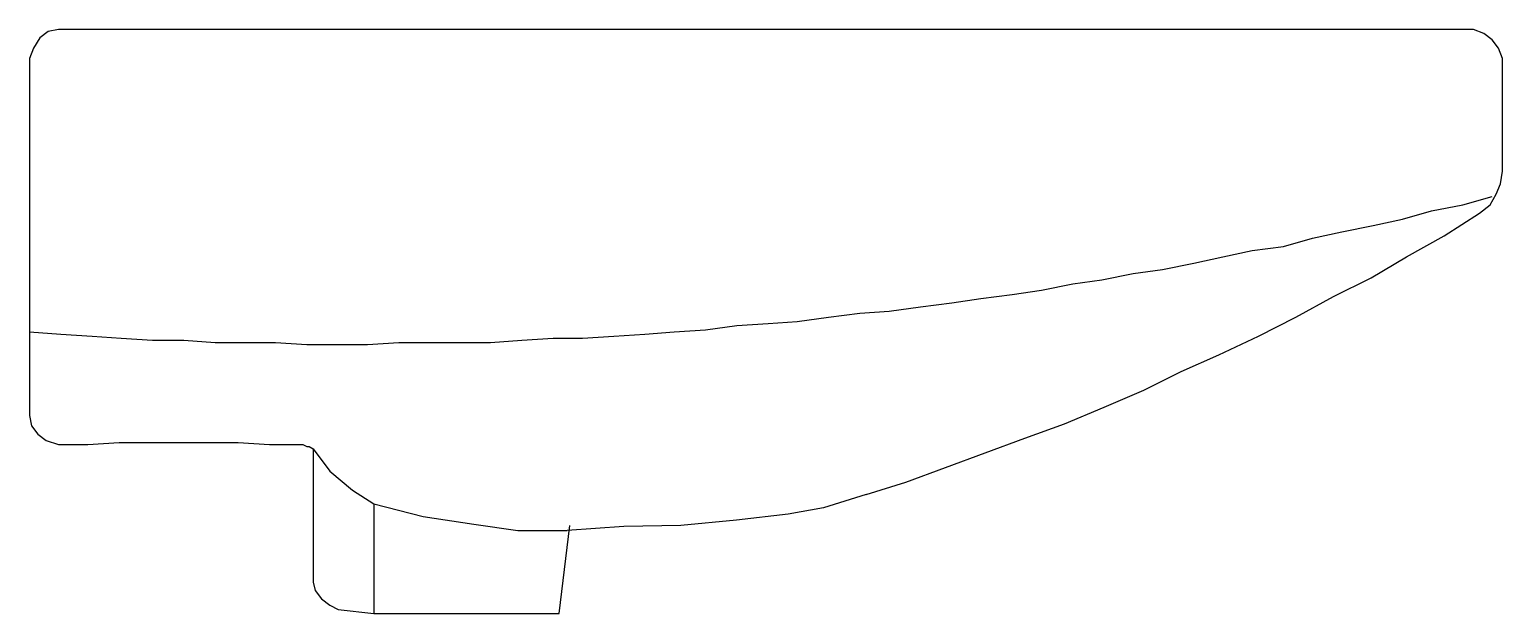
# Model space of a CAD drawing. Extents: x -846.496 to -845.987, y 501.371 to 501.573.
import ezdxf

# ---------------------------------------------------------------- set-up
doc = ezdxf.new("R2010")
doc.units = 0
doc.header["$LTSCALE"] = 50
doc.header["$MEASUREMENT"] = 0
doc.layers.add('A-PECAS', color=2, linetype='CONTINUOUS')

msp = doc.modelspace()

# ---------------------------------------------------------------- linework, layer by layer
at = {"layer": 'A-PECAS', "color": 2}
for p, q in [((-846.31308, 501.37067), (-846.30947, 501.40117)), ((-846.37722, 501.37067), (-846.31308, 501.37067))]:
    msp.add_line(p, q, dxfattribs=at)
for points in [[(-846.20698, 501.41179), (-846.20698, 501.41179), (-846.19328, 501.41612), (-846.17957, 501.42117), (-846.16587, 501.42622), (-846.15216, 501.43126), (-846.13845, 501.43631), (-846.12475, 501.44208), (-846.11104, 501.44786), (-846.09806, 501.45435), (-846.08508, 501.46012), (-846.07137, 501.46661), (-846.05839, 501.4731), (-846.0454, 501.48031), (-846.03242, 501.48681), (-846.02016, 501.49402), (-846.00717, 501.50123), (-845.99491, 501.50917), (-845.99491, 501.50917), (-845.9913, 501.51205), (-845.98914, 501.51566), (-845.9877, 501.51927), (-845.98698, 501.52359), (-845.98698, 501.56255), (-845.98698, 501.56255), (-845.98842, 501.56615), (-845.99058, 501.56904), (-845.99347, 501.5712), (-845.99707, 501.57265), (-846.48614, 501.57265), (-846.48614, 501.57265), (-846.48974, 501.57192), (-846.49263, 501.56976), (-846.49479, 501.56615), (-846.49623, 501.56255), (-846.49623, 501.4392), (-846.49623, 501.4392), (-846.49551, 501.43559), (-846.49335, 501.43271), (-846.49046, 501.43054), (-846.48614, 501.4291), (-846.48614, 501.4291), (-846.47604, 501.4291), (-846.46522, 501.42982), (-846.45512, 501.42982), (-846.4443, 501.42982), (-846.4342, 501.42982), (-846.4241, 501.42982), (-846.41328, 501.4291), (-846.40318, 501.4291), (-846.40318, 501.4291), (-846.40174, 501.4291), (-846.4003, 501.42838), (-846.39958, 501.42838), (-846.39813, 501.42766), (-846.39813, 501.38149), (-846.39813, 501.38149), (-846.39741, 501.37861), (-846.39525, 501.37572), (-846.39236, 501.37356), (-846.38948, 501.37212), (-846.37722, 501.37067)], [(-846.20698, 501.41179), (-846.20698, 501.41179), (-846.22173, 501.40727), (-846.23395, 501.40509), (-846.25185, 501.40291), (-846.27106, 501.40117), (-846.2907, 501.40073), (-846.31035, 501.39942)]]:
    msp.add_lwpolyline(points, dxfattribs=at)
at = {"layer": 'A-PECAS', "color": 1}
for points in [[(-846.49623, 501.46805), (-846.49623, 501.46805), (-846.48541, 501.46733), (-846.47459, 501.46661), (-846.4645, 501.46589), (-846.45368, 501.46517), (-846.44286, 501.46517), (-846.43204, 501.46445), (-846.42194, 501.46445), (-846.41112, 501.46445), (-846.4003, 501.46372), (-846.3902, 501.46372), (-846.37938, 501.46372), (-846.36856, 501.46445), (-846.35774, 501.46445), (-846.34764, 501.46445), (-846.33682, 501.46445), (-846.326, 501.46517), (-846.326, 501.46517), (-846.31518, 501.46589), (-846.30508, 501.46589), (-846.29426, 501.46661), (-846.28344, 501.46733), (-846.27334, 501.46805), (-846.26252, 501.46877), (-846.2517, 501.47022), (-846.24088, 501.47094), (-846.23079, 501.47166), (-846.21997, 501.4731), (-846.20915, 501.47454), (-846.19905, 501.47527), (-846.18823, 501.47671), (-846.17741, 501.47815), (-846.16731, 501.47959), (-846.15649, 501.48104), (-846.15649, 501.48104), (-846.14639, 501.48248), (-846.13557, 501.48464), (-846.12547, 501.48609), (-846.11465, 501.48825), (-846.10455, 501.48969), (-846.09373, 501.49186), (-846.08363, 501.49402), (-846.07354, 501.49618), (-846.06272, 501.49763), (-846.05262, 501.50051), (-846.04252, 501.50268), (-846.0317, 501.50484), (-846.0216, 501.507), (-846.0115, 501.50989), (-846.00068, 501.51205), (-845.99058, 501.51494)], [(-846.39813, 501.42766), (-846.39242, 501.41991), (-846.38456, 501.41337), (-846.37714, 501.40858), (-846.36011, 501.40422), (-846.34265, 501.4016), (-846.32737, 501.39942), (-846.31035, 501.39942)], [(-846.37714, 501.40858), (-846.37722, 501.37067)]]:
    msp.add_lwpolyline(points, dxfattribs=at)

doc.saveas('drawing.dxf')
